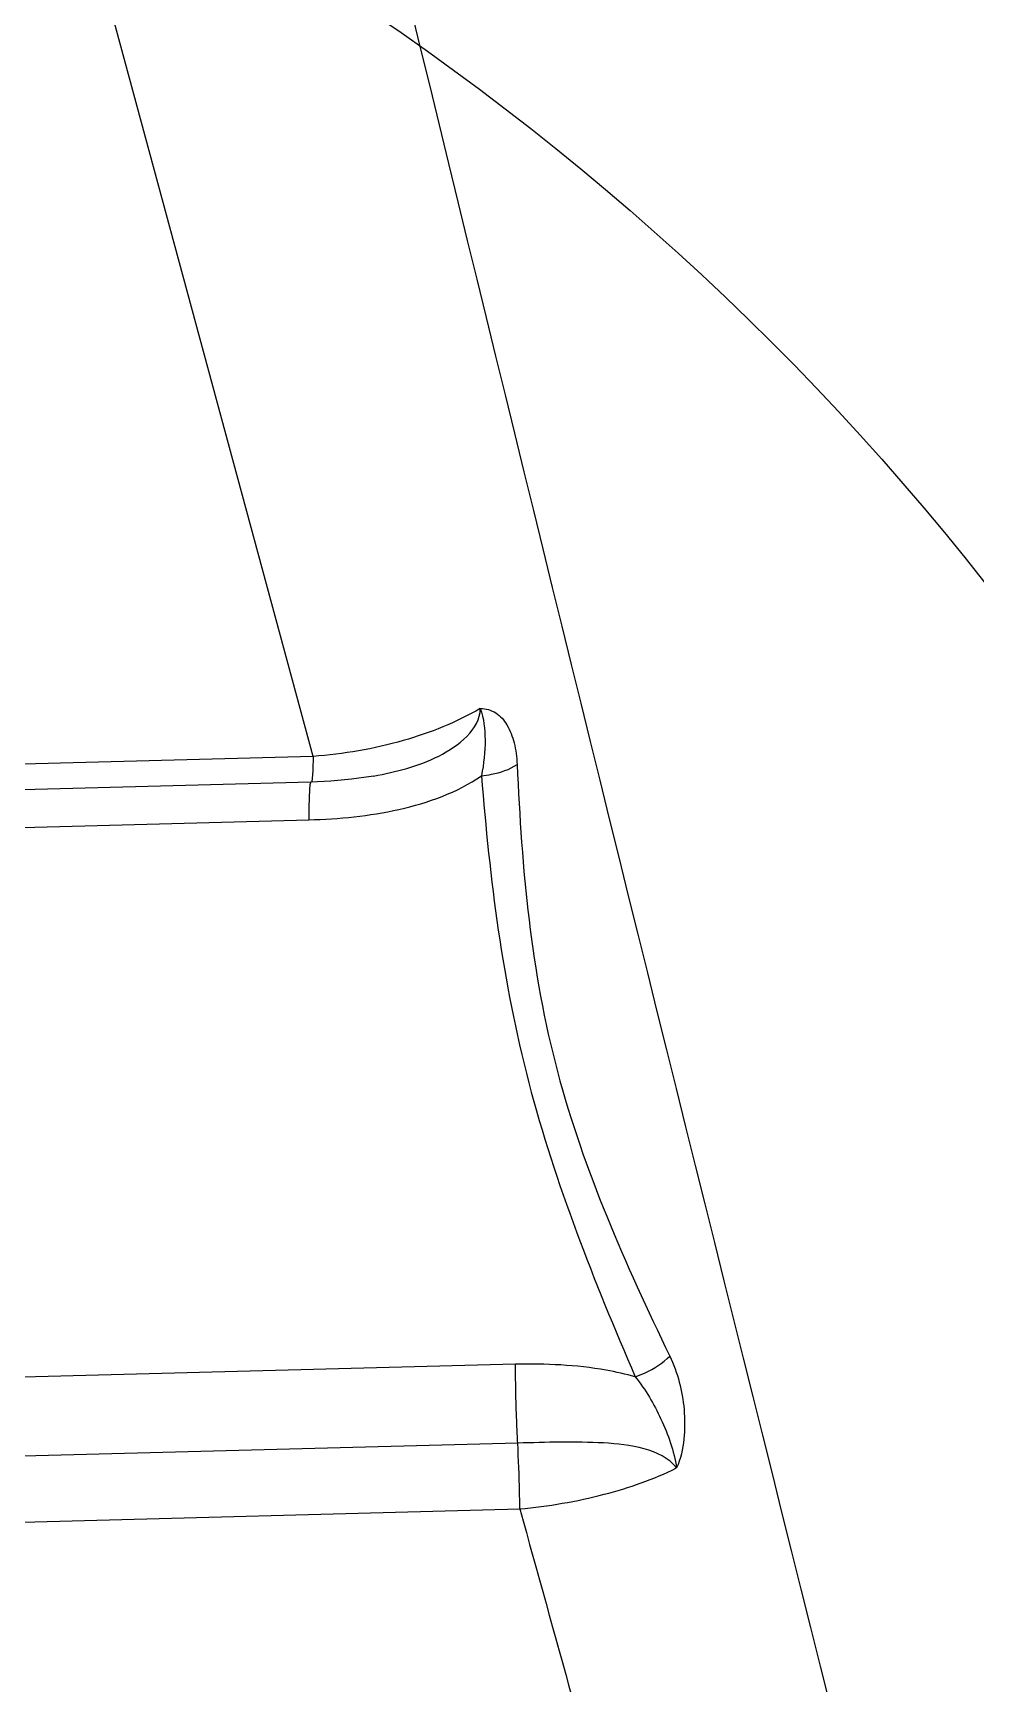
# Model space of a CAD drawing. Header units: millimetres. Extents: x 0 to 10500, y 0 to 7425.
# Drawn here: x 1868.9 to 1906.4, y 5191.9 to 5257.6 of the extents above; entities that cross this region are included whole.
import ezdxf

# ---------------------------------------------------------------- set-up
doc = ezdxf.new("R2010")
doc.units = ezdxf.units.MM
doc.header["$LTSCALE"] = 577.5
doc.layers.get('0').update_dxf_attribs({"linetype": 'CONTINUOUS'})

msp = doc.modelspace()

# ---------------------------------------------------------------- linework, layer by layer
at = {"color": 7, "linetype": 'Continuous'}
for p, q in [((1880.016, 5228.806), (1871.84, 5259.006)), ((1880.016, 5228.806), (1864.533, 5228.389)), ((1879.924, 5227.783), (1864.71, 5227.377)), ((1880.715, 5227.82), (1879.924, 5227.783)), ((1881.55, 5227.896), (1880.715, 5227.82)), ((1882.327, 5228.006), (1881.55, 5227.896)), ((1882.426, 5228.024), (1882.327, 5228.006)), ((1864.972, 5225.887), (1879.847, 5226.284)), ((1888.078, 5204.605), (1853.13, 5203.703)), ((1888.162, 5201.468), (1853.215, 5200.55)), ((1853.301, 5197.926), (1888.247, 5198.849))]:
    msp.add_line(p, q, dxfattribs=at)
msp.add_circle((1822.737, 5169.778), 106.812, dxfattribs=at)
for centre, radius, start, end in [((10661.569, 7392.533), 9033.335, 193.5941891, 194.2356284), ((8991.552, 7165.552), 7370.54, 195.4758937, 195.7188072)]:
    msp.add_arc(centre, radius, start, end, dxfattribs=at)
for points, knots in [([(1886.674, 5230.715), (1885.716, 5230.16), (1883.534, 5229.291), (1881.229, 5228.895), (1880.016, 5228.806)], [0, 0, 0, 0, 0.476656, 1, 1, 1, 1]), ([(1882.426, 5228.024), (1882.873, 5228.103), (1883.771, 5228.311), (1885.351, 5228.874), (1886.663, 5229.878), (1886.674, 5230.715)], [0, 0, 0, 0, 0.259842, 0.520192, 1, 1, 1, 1]), ([(1886.674, 5230.715), (1886.888, 5230.717), (1887.333, 5230.589), (1887.79, 5230.046), (1888.057, 5229.323), (1888.127, 5228.778), (1888.141, 5228.486)], [0, 0, 0, 0, 0.218809, 0.441522, 0.700591, 1, 1, 1, 1]), ([(1886.674, 5230.715), (1886.815, 5230.321), (1886.909, 5229.407), (1886.815, 5228.51), (1886.718, 5228.039)], [0, 0, 0, 0, 0.465844, 1, 1, 1, 1]), ([(1880.016, 5228.806), (1880.015, 5228.706), (1880.008, 5228.402), (1880.001, 5228.097), (1879.975, 5227.895)], [0, 0, 0, 0, 0.330695, 1, 1, 1, 1]), ([(1886.718, 5228.039), (1886.853, 5228.051), (1887.347, 5228.121), (1887.838, 5228.284), (1888.141, 5228.486)], [0, 0, 0, 0, 0.271686, 1, 1, 1, 1]), ([(1888.141, 5228.486), (1888.235, 5226.419), (1888.493, 5222.309), (1889.941, 5214.228), (1892.452, 5208.59), (1894.219, 5204.936)], [0, 0, 0, 0, 0.253011, 0.503464, 1, 1, 1, 1]), ([(1879.847, 5226.284), (1881.051, 5226.316), (1883.428, 5226.547), (1885.748, 5227.364), (1886.718, 5228.039)], [0, 0, 0, 0, 0.504701, 1, 1, 1, 1]), ([(1879.924, 5227.783), (1879.913, 5227.783), (1879.901, 5227.735), (1879.888, 5227.668), (1879.876, 5227.536), (1879.86, 5227.281), (1879.849, 5226.855), (1879.847, 5226.491), (1879.847, 5226.284)], [0, 0, 0, 0, 0.020625, 0.072586, 0.156814, 0.272182, 0.588346, 1, 1, 1, 1]), ([(1879.975, 5227.895), (1879.973, 5227.882), (1879.967, 5227.844), (1879.962, 5227.803), (1879.949, 5227.782)], [0, 0, 0, 0, 0.353274, 1, 1, 1, 1]), ([(1886.718, 5228.039), (1886.888, 5225.984), (1887.295, 5221.876), (1888.878, 5213.729), (1891.205, 5207.921), (1892.842, 5204.105)], [0, 0, 0, 0, 0.249106, 0.498427, 1, 1, 1, 1]), ([(1888.162, 5201.468), (1888.149, 5201.716), (1888.101, 5202.761), (1888.077, 5203.807), (1888.078, 5204.605)], [0, 0, 0, 0, 0.237569, 1, 1, 1, 1]), ([(1892.842, 5204.105), (1892.461, 5204.215), (1890.895, 5204.565), (1889.281, 5204.636), (1888.078, 5204.605)], [0, 0, 0, 0, 0.247931, 1, 1, 1, 1]), ([(1892.842, 5204.105), (1892.976, 5204.152), (1893.474, 5204.354), (1893.942, 5204.652), (1894.219, 5204.936)], [0, 0, 0, 0, 0.263606, 1, 1, 1, 1]), ([(1894.219, 5204.936), (1894.538, 5204.275), (1894.82, 5203.148), (1894.82, 5201.626), (1894.652, 5200.839), (1894.492, 5200.48)], [0, 0, 0, 0, 0.481932, 0.741522, 1, 1, 1, 1]), ([(1892.842, 5204.105), (1893.255, 5203.597), (1893.938, 5202.432), (1894.379, 5201.152), (1894.492, 5200.48)], [0, 0, 0, 0, 0.490103, 1, 1, 1, 1]), ([(1894.492, 5200.48), (1894.19, 5200.878), (1893.153, 5201.342), (1890.999, 5201.555), (1889.302, 5201.498), (1888.162, 5201.468)], [0, 0, 0, 0, 0.228812, 0.478239, 1, 1, 1, 1]), ([(1888.247, 5198.849), (1888.245, 5199.071), (1888.23, 5199.944), (1888.199, 5200.817), (1888.162, 5201.468)], [0, 0, 0, 0, 0.25386, 1, 1, 1, 1]), ([(1888.247, 5198.849), (1889.38, 5198.954), (1891.518, 5199.314), (1893.576, 5200.025), (1894.492, 5200.48)], [0, 0, 0, 0, 0.526659, 1, 1, 1, 1])]:
    msp.add_open_spline(points, degree=3, knots=knots, dxfattribs=at)

doc.saveas('drawing.dxf')
